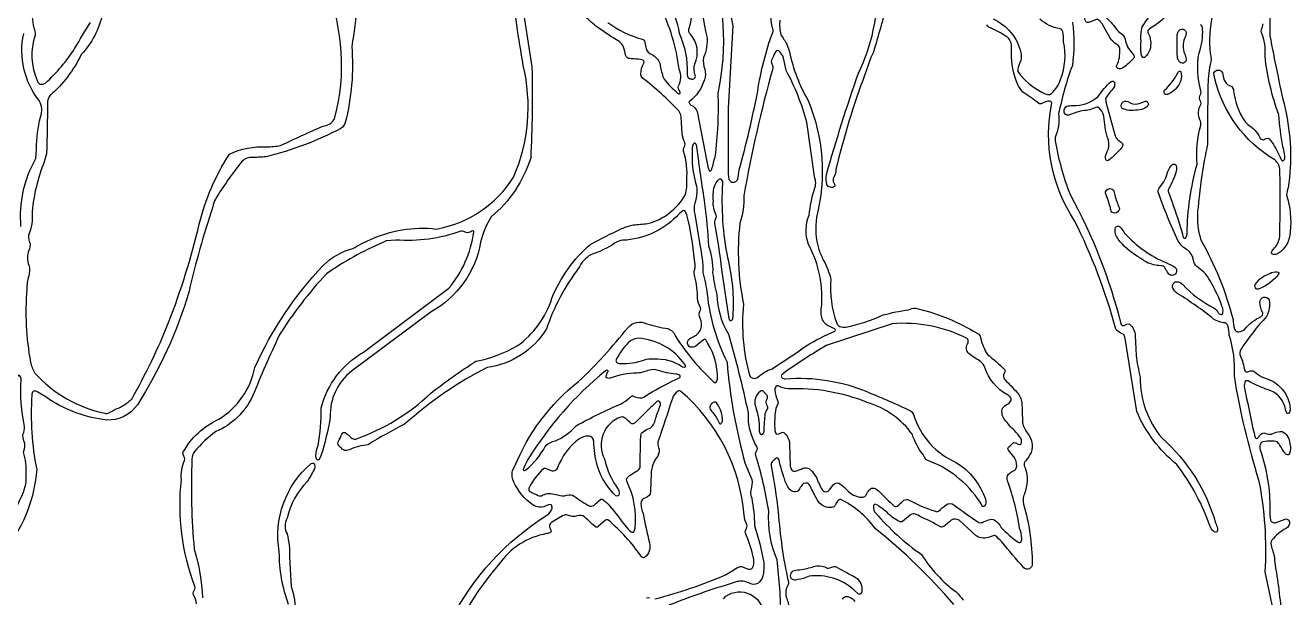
# Model space of a CAD drawing. Header units: metres. Extents: x 4.5 to 22.5, y 0.1 to 24.7.
# Drawn here: x 14.96 to 22.55, y 7.44 to 10.88 of the extents above; entities that cross this region are included whole.
import ezdxf

# ---------------------------------------------------------------- set-up
doc = ezdxf.new("R2010")
doc.units = ezdxf.units.M

msp = doc.modelspace()

# ---------------------------------------------------------------- linework, layer by layer
at = {"layer": 'Layer 1', "color": 0}
for points in [[(18.99938, 11.65705, -0.0283), (19.20515, 10.87282), (19.1764, 10.38002), (19.17674, 9.98649), (19.18089, 9.95206, 0.2853), (19.20732, 9.93561, 0.2854), (19.23379, 9.95203, 0.0429), (19.24243, 10.00954, 0.0208), (19.35352, 10.48134, -0.0494), (19.44352, 10.83436, 0.2604), (19.44352, 10.85382, -0.0948), (19.44355, 11.26743, 0.1991)], [(16.94869, 11.24605, -0.06), (16.91874, 10.75049, -0.0835), (16.88038, 10.29385, -0.1457), (16.85448, 10.25787, -0.0586), (16.40552, 10.08809, -0.022), (16.31629, 10.0845, 0.2298), (16.25501, 10.05298, 0.0306), (16.10177, 9.83496, 0.1002), (16.08587, 9.78899, 0.0222), (15.94344, 9.28173, -0.0723), (15.63344, 8.60173, -0.264), (15.44837, 8.50991, -0.1137), (15.10828, 8.63195, 0.0316), (15.02506, 8.68247, 0.2912), (15.00903, 8.68186, 0.1629), (15.00123, 8.65868, 0.068), (15.02979, 8.21383, -0.145), (14.85178, 7.74371, 0.0573)], [(19.02017, 11.07187, 0.0813), (19.04876, 10.80977, -0.14), (19.02837, 10.68317, 0.1217), (19.03573, 10.61353, -0.168), (19.03378, 10.5502, -0.1587), (18.94304, 10.41807, 0.3551), (18.94205, 10.41098, 0.1258), (18.95514, 10.39818, -0.1963), (18.98963, 10.35972, -0.0087), (19.05395, 10.02844), (19.06175, 10.00539, 0.48), (19.07453, 10.00536), (19.07951, 10.01415, -0.0235), (19.09894, 10.08865, 0.041), (19.11673, 10.47063, 0.1415), (19.06095, 11.28549, 0.0106)], [(18.65396, 11.15608, -0.2439), (18.8825, 10.82861), (18.8825, 10.82861, -0.1174), (18.93036, 10.58538, 0.1702), (18.93939, 10.56085), (18.9492, 10.5563, 0.171), (18.96983, 10.55571, 0.4295), (18.97853, 10.57641, -0.1521), (18.97723, 10.64577, 0.2926), (18.95019, 10.82347, -0.2433), (18.94023, 10.85382, 0.2227), (18.91709, 11.11067, -0.1329)], [(15.42412, 10.94521, -0.1396), (15.29697, 10.70164, -0.1027), (15.10973, 10.45575, 0.1408), (15.09426, 10.40934, -0.0069), (15.08897, 10.10526), (15.07499, 10.05737, 0.069), (15.00182, 9.75932, -0.1256), (14.98023, 9.61632, 0.1178), (14.99028, 9.56859, -0.1284), (14.98317, 9.52719, 0.1962), (14.98295, 9.43784, -0.1368), (14.98218, 9.37235, 0.0754), (14.97104, 9.29498, 0.0654), (14.9926, 8.85684, 0.0725), (15.01896, 8.79038, 0.157), (15.43872, 8.55056, 0.197), (15.45806, 8.55065, -0.0111), (15.50691, 8.5762, 0.0929), (15.59944, 8.63573, 0.0329), (15.82111, 9.09469, 0.0343), (16.00475, 9.68448, -0.0841), (16.18546, 10.10436, -0.1185), (16.40694, 10.14854, 0.0495), (16.49251, 10.15578, -0.008), (16.74698, 10.27257), (16.77231, 10.27817, 0.2227), (16.81872, 10.32458, 0.1589), (16.77095, 11.09925, 0.0309)], [(15.98727, 7.40698, 0.1094), (15.9702, 7.46211, -0.1991), (15.97119, 7.47925), (15.97756, 7.49546, 0.1991), (15.97855, 7.5126, -0.1184), (15.89774, 8.15159, -0.1369), (15.91667, 8.26649, 0.1991), (15.91568, 8.28363), (15.90934, 8.29981, -0.2064), (15.90841, 8.31689, -0.1659), (16.12284, 8.51452, 0.2063), (16.33838, 8.82491, -0.0853), (16.748, 9.43624, -0.1363), (16.9249, 9.53777, -0.0332), (17.02696, 9.5904, -0.1385), (17.42624, 9.65518, 0.2105), (17.8894, 9.96545, 0.1633), (17.94744, 10.63605, -0.0136), (17.87725, 11.12273)], [(20.12882, 11.00498, -0.008), (20.04723, 10.71575, 0.0323), (19.99625, 10.58111, 0.0316), (19.82309, 10.013, -0.1109), (19.80645, 9.95667, 0.1873), (19.81369, 9.92397, -0.096), (19.81604, 9.91382, -0.2303), (19.81421, 9.90967, -0.45), (19.7687, 9.92112, -0.0886), (19.76617, 9.98135, -0.0164), (19.95751, 10.58891, 0.122), (20.0714, 11.12032)], [(17.93692, 11.02772), (18.00001, 10.62674, -0.0173), (17.99218, 10.07924, -0.1421), (17.75548, 9.72813, 0.08), (17.6914, 9.57564, -0.2275), (17.39608, 9.15941), (16.91803, 8.80214, 0.2434), (16.79063, 8.52735, -0.0349), (16.73429, 8.29526), (16.72334, 8.2728, -0.4715), (16.7105, 8.27286, -0.1733), (16.70345, 8.29538, -0.0727), (16.717, 8.35615, 0.05), (16.73599, 8.58199, -0.2039), (16.98912, 8.91667), (17.50213, 9.30085, 0.1389), (17.6519, 9.63643, 0.4591), (17.64435, 9.64463, -0.0167), (17.62176, 9.63417, -0.1804), (17.60633, 9.63417), (17.59049, 9.6407, 0.203), (17.57335, 9.64169, -0.1053), (17.18319, 9.58888), (17.1255, 9.58467), (17.10585, 9.57341, 0.0542), (16.76693, 9.38636, 0.0483), (16.4849, 9.0187, 0.0141), (16.32496, 8.65271, -0.1796), (16.10434, 8.4402, 0.0596), (15.97598, 8.32106, 0.1408), (15.96051, 8.27466, 0.0327), (15.97459, 7.73508, -0.0663), (16.02325, 7.44408, 0.0848)], [(21.81912, 10.94936, -0.0793), (21.70391, 10.85583, 0.3789), (21.69367, 10.83424, -0.1984), (21.70517, 10.7289, -0.1163), (21.67597, 10.68602, -0.3477), (21.66059, 10.68602, -0.1627), (21.6528, 10.70916, -0.0265), (21.65233, 10.78394, -0.0914), (21.65976, 10.86666, -0.2034), (21.87369, 11.03382, -0.2465)], [(22.43168, 11.01996, 0.0321), (22.42562, 10.81391, 0.0125), (22.51623, 10.37859, -0.0935), (22.53532, 9.90268, 0.0864), (22.52567, 9.8589, -0.1014), (22.5468, 9.63931, -0.2616), (22.47159, 9.50696, -0.1788), (22.44514, 9.50312, -0.3456), (22.43384, 9.51442, -0.1095), (22.44613, 9.5344, 0.1754), (22.48393, 9.60939, 0.0109), (22.48511, 10.00716, 0.2263), (22.45417, 10.06903, -0.2039), (22.09375, 10.56385), (22.08967, 10.59206, -0.3007), (22.11562, 10.60856, -0.3008), (22.14096, 10.5911, -0.0078), (22.14922, 10.55258, 0.2025), (22.18273, 10.51512), (22.19594, 10.50893, -0.1937), (22.20683, 10.48415, 0.1199), (22.27792, 10.29497), (22.29416, 10.28027, -0.1472), (22.36433, 10.20475, 0.3377), (22.38626, 10.19065, -0.0541), (22.40189, 10.19745, -0.2397), (22.41841, 10.19782), (22.43951, 10.17397, -0.0405), (22.4904, 10.0768), (22.49572, 10.06718, 0.472), (22.50856, 10.06724, 0.1734), (22.51561, 10.08976, 0.0629), (22.50206, 10.15052, -0.0213), (22.47812, 10.34048, -0.0587), (22.39588, 10.69134, 0.1261), (22.37426, 10.8343, -0.1991), (22.37525, 10.85144), (22.38162, 10.86765, 0.1991), (22.38261, 10.88479, -0.1519)], [(15.00844, 10.99026, 0.1154), (15.01318, 10.86168, -0.1124), (15.02038, 10.81812, 0.1814), (15.03257, 10.54485, 0.1831), (15.05033, 10.52462, 0.2052), (15.08504, 10.53102, 0.0608), (15.25959, 10.73901, -0.0182), (15.35194, 10.89417, 0.1327)], [(17.51432, 7.30866, -0.1379), (18.08966, 7.93864, 0.2073), (18.12032, 7.98087, 0.2245), (18.11525, 8.00132, 0.2764), (18.09922, 8.00197, -0.3641), (17.98701, 8.01521, -0.136), (17.88368, 8.15873, -0.1396), (17.88368, 8.20817), (17.89553, 8.22841, -0.1313), (18.27922, 8.74033, 0.0355), (18.57473, 9.06356, -0.3379), (18.68858, 9.08729, 0.0473), (18.81397, 9.05855, -0.2377), (18.86007, 9.0118, 0.06), (19.08997, 8.73692, 0.3456), (19.10534, 8.73696, 0.1629), (19.11311, 8.7601, 0.1386), (19.0547, 8.96896), (19.04356, 8.99132, 0.3436), (19.02806, 8.99135, -0.0105), (18.98305, 8.95305, -0.2308), (18.94929, 8.94749, -0.5405), (18.94165, 8.99346, -0.0747), (18.96566, 9.00825, 0.4428), (19.00817, 9.12018, -0.2695), (19.00943, 9.16609, 0.1991), (19.01042, 9.18323, -0.1019), (18.99322, 9.23845, 0.051), (18.97732, 9.36759, -0.1791), (18.97633, 9.41309, 0.1432), (18.97379, 9.46943, 0.0489), (18.9281, 9.74082, 0.1428), (18.91573, 9.76349, 0.3524), (18.90425, 9.76476, 0.0286), (18.86576, 9.72894, -0.1861), (18.54584, 9.58746, 0.1167), (18.49943, 9.57199, -0.067), (18.3535, 9.50136, 0.1373), (18.2794, 9.42077, 0.0779), (18.08663, 9.05666, -0.2287), (17.73051, 8.82497, 0.0656), (17.236, 8.48417, 0.0274), (17.01802, 8.36184, 0.0733), (16.90429, 8.33186), (16.88848, 8.32682, -0.2251), (16.86448, 8.33399, 0.0111), (16.84576, 8.35092, -0.3121), (16.83768, 8.37864, 0.0128), (16.85993, 8.42498, -0.4335), (16.88069, 8.43448, -0.014), (16.91373, 8.40546, 0.2635), (16.94318, 8.3959, 0.1058), (17.39131, 8.66917, -0.0243), (17.66266, 8.86188, 0.0802), (17.91066, 8.9542, 0.1677), (18.11936, 9.24049, -0.1188), (18.3522, 9.56453, -0.0088), (18.53782, 9.65735, -0.0478), (18.60771, 9.68027, 0.007), (18.69322, 9.68757, 0.2041), (18.92055, 9.86243, 0.0915), (18.92804, 9.94766, 0.1017), (18.90926, 10.12274, -0.1991), (18.91025, 10.13988), (18.91662, 10.15609, 0.1991), (18.91761, 10.17323, -0.1019), (18.90041, 10.22845, 0.0121), (18.89518, 10.31536, 0.1667), (18.88089, 10.36294, 0.0388), (18.66309, 10.56007, -0.2067), (18.6526, 10.58467, -0.1189), (18.67008, 10.64871), (18.67249, 10.65771, 0.3248), (18.66055, 10.66975, 0.0327), (18.61111, 10.67485, -0.0469), (18.57817, 10.67844, -0.2323), (18.56205, 10.69443, 0.0132), (18.54927, 10.7457, 0.1598), (18.52282, 10.77858, -0.017), (18.39384, 10.86567, -0.0803), (18.32207, 10.92916, -0.2428)], [(18.45547, 10.8942, 0.101), (18.66089, 10.79328, -0.2861), (18.6759, 10.77676), (18.6785, 10.76383, -0.0187), (18.68428, 10.73815, 0.2395), (18.71841, 10.70065, -0.2038), (18.76589, 10.6501), (18.771, 10.62427, 0.0543), (18.79247, 10.55296, 0.0409), (18.87328, 10.4693), (18.88151, 10.46602, 0.4617), (18.88961, 10.47348, -0.0236), (18.87931, 10.49643, -0.2039), (18.87832, 10.51354, 0.2492), (18.88176, 10.61294, 0.0879), (18.76778, 10.99233)], [(22.08116, 10.94026, 0.0843), (22.06686, 10.70706, -0.1605), (22.06686, 10.64079, 0.0554), (22.05381, 10.50355, 0.0091), (22.0514, 10.16565, 0.0304), (21.99181, 9.76127, 0.0871), (22.00944, 9.59337, -0.0659), (22.20413, 9.11238, 0.0431), (22.21277, 9.05484, 0.3101), (22.2395, 9.03841, 0.1713), (22.27445, 9.05521, -0.1022), (22.37234, 9.13076, 0.3783), (22.38258, 9.15226, -0.1178), (22.36501, 9.2163, -0.3552), (22.38703, 9.24573, -0.3552), (22.42033, 9.23019, -0.1785), (22.40548, 9.13067, 0.0449), (22.2511, 8.93372, 0.2334), (22.24841, 8.8935, -0.0461), (22.27424, 8.80759, 0.4387), (22.29364, 8.79914), (22.3091, 8.80527, -0.2553), (22.33717, 8.79639, 0.084), (22.38713, 8.76421, -0.3327), (22.54711, 8.57438, -0.1614), (22.5395, 8.55133, -0.2841), (22.53037, 8.54877, -0.2838), (22.524, 8.55575, -0.0276), (22.5184, 8.57512, 0.2437), (22.43171, 8.68532, -0.0473), (22.29537, 8.74435, 0.4418), (22.27433, 8.73485, 0.1001), (22.27192, 8.70014, -0.0071), (22.32312, 8.45793, -0.0198), (22.33611, 8.4054, 0.3768), (22.34592, 8.39986, 0.2222), (22.36003, 8.41041, -0.4488), (22.40152, 8.42987, 0.1761), (22.43508, 8.42563), (22.45235, 8.43247, -0.1153), (22.49832, 8.44129, -0.277), (22.54469, 8.36908, -0.0961), (22.54711, 8.32688, -0.1649), (22.5394, 8.30383, -0.2868), (22.53028, 8.30173, -0.1293), (22.5141, 8.31252, -0.0256), (22.48498, 8.35791, 0.1334), (22.4663, 8.3795, 0.0768), (22.43329, 8.3826, 0.0755), (22.38348, 8.38003, 0.2385), (22.36758, 8.36404, 0.1476), (22.36724, 8.3314, -0.0855), (22.425, 7.97094, 0.0892), (22.42933, 7.91018, 0.3681), (22.45723, 7.89369), (22.5162, 7.91634, -0.2274), (22.53801, 7.9099), (22.54247, 7.90013, -0.3347), (22.5218, 7.86016, 0.0949), (22.43675, 7.789, 0.1802), (22.43106, 7.77013, 0.0856), (22.44047, 7.73081, -0.0957), (22.4538, 7.65532, -0.0245), (22.49526, 7.32574, -0.0653)], [(19.48661, 10.90679, 0.0896), (19.49243, 10.81979, -0.0143), (19.5286, 10.76315), (19.54444, 10.71711, 0.0809), (19.65587, 10.42636, -0.1635), (19.70599, 9.72671, 0.1045), (19.72007, 9.53149, 0.0228), (19.74875, 9.46736, -0.0679), (19.79147, 9.3554, 0.1094), (19.82789, 9.09079, 0.191), (19.8466, 9.07025, 0.1204), (19.88172, 9.067, 0.064), (20.1067, 9.14035, -0.0268), (20.25708, 9.17119, -0.0861), (20.3008, 9.18091, -0.0752), (20.64857, 9.04268), (20.67966, 9.02427, -0.1273), (20.6912, 8.9985, 0.0741), (20.73108, 8.90281, -0.0421), (20.83509, 8.81133, -0.2391), (20.83462, 8.79472), (20.8285, 8.77875, 0.2744), (20.83762, 8.75091, -0.0165), (20.90711, 8.67663, -0.1832), (20.93703, 8.61376, -0.0103), (20.94145, 8.49444, 0.0937), (20.97072, 8.43101, -0.2562), (20.99333, 8.31549, -0.0656), (20.96113, 8.26593, 0.2434), (20.95117, 8.23558, -0.1631), (20.96688, 8.12492, -0.0542), (20.94816, 8.05265, 0.1224), (20.94816, 8.00488, -0.067), (21.00026, 7.64632, -0.3079), (20.98259, 7.61781, -0.3079), (20.94959, 7.62376, -0.0095), (20.81711, 7.77966, 0.0334), (20.77875, 7.8157, 0.183), (20.77151, 7.81712, 0.0525), (20.74735, 7.81028, -0.2542), (20.6641, 7.81511), (20.56098, 7.9087, 0.3235), (20.51445, 7.90885, 0.0117), (20.46934, 7.87055, -0.2411), (20.45066, 7.87006, 0.0085), (20.32456, 7.93397, 0.1088), (20.29161, 7.94725, 0.2292), (20.26711, 7.93967), (20.22184, 7.90149, -0.2991), (20.20319, 7.90099, -0.0928), (20.1277, 7.95848, 0.0115), (20.06787, 8.00185), (20.05887, 8.00439, 0.3426), (20.04748, 7.993, 0.2413), (20.06218, 7.95127, 0.0617), (20.33579, 7.70315, 0.0941), (20.54458, 7.47882, -0.0293), (20.58746, 7.42889, -0.1606)], [(21.24238, 10.89621, -0.0588), (21.24062, 10.63612, 0.0369), (21.15842, 10.34713, -0.1256), (21.13679, 10.20414), (21.13679, 10.18468, 0.0474), (21.22651, 9.86231, -0.0648), (21.53174, 9.08602, 0.4387), (21.55114, 9.07758), (21.56657, 9.0837, -0.2439), (21.58309, 9.08407, -0.2128), (21.61771, 9.01592), (21.6226, 8.89715, 0.0334), (21.64782, 8.76768, 0.1789), (21.77732, 8.40218, -0.1412), (22.0996, 7.89332, -0.026), (22.11135, 7.86022), (22.11064, 7.84797, -0.3456), (22.09935, 7.83667), (22.0909, 7.83977, -0.0998), (22.07036, 7.86282, 0.0793), (21.86636, 8.24372, -0.1218), (21.6269, 8.56114), (21.55708, 8.99906, 0.1966), (21.54625, 9.02393, -0.12), (21.50164, 9.05471, 0.0497), (21.25435, 9.70453, -0.198), (21.11656, 10.41018, 0.3405), (21.10523, 10.42166), (21.09289, 10.42119, 0.0538), (21.05765, 10.40798, -0.2301), (21.03903, 10.40746, 0.0464), (20.94263, 10.47561), (20.9167, 10.51156, -0.1271), (20.87636, 10.74966, 0.2675), (20.84421, 10.81033, 0.029), (20.7489, 10.86134, -0.1827), (20.72866, 10.8791, -0.2979)], [(20.76604, 10.91533, -0.2343), (20.9314, 10.71318, -0.126), (20.93152, 10.66616), (20.92413, 10.64766, 0.1157), (20.91404, 10.60045), (20.92988, 10.57684, 0.1127), (21.07819, 10.46546, 0.1688), (21.10613, 10.46249), (21.11749, 10.46952, 0.1134), (21.17014, 10.55203, 0.1498), (21.18719, 10.77815, 0.0893), (21.18283, 10.83894, 0.2344), (21.16683, 10.85515, -0.1315), (21.04546, 10.91298)], [(22.5097, 7.07156), (22.39756, 7.59929, 0.0631), (22.35959, 8.14914, -0.0347), (22.21193, 8.77492, 0.0944), (22.18149, 9.01796, 0.0435), (22.17286, 9.0755, 0.2337), (22.15683, 9.09172, -0.0989), (22.08722, 9.11548, 0.0325), (21.87276, 9.26716, -0.1694), (21.84316, 9.30088, -0.4156), (21.85742, 9.33755), (21.86825, 9.33943, -0.1713), (21.9032, 9.32263, 0.0979), (22.09189, 9.18147, -0.1046), (22.11547, 9.15353, 0.1966), (22.1323, 9.14214, 0.3847), (22.14214, 9.1479, 0.141), (22.14214, 9.18017, 0.0479), (22.09994, 9.28173, 0.0716), (22.02958, 9.39695), (21.9954, 9.42436, -0.1526), (21.96916, 9.45746), (21.96474, 9.47593, 0.1801), (21.93405, 9.52766, -0.1546), (21.87477, 9.58254, -0.0251), (21.75566, 9.87536, -0.2503), (21.7655, 9.90559, 0.1131), (21.81346, 10.00075, -0.1523), (21.8434, 10.04308, -0.4946), (21.8637, 10.03432, -0.1413), (21.8637, 10.00205, -0.0585), (21.81751, 9.89464, 0.197), (21.81742, 9.8753, -0.0105), (21.88987, 9.66437, -0.0216), (21.90299, 9.61196), (21.90797, 9.60317, 0.48), (21.92075, 9.60321, 0.159), (21.92845, 9.62635, -0.0631), (21.98807, 10.04335, -0.0876), (22.01133, 10.27749, 0.1498), (22.00527, 10.30954, -0.2438), (22.01136, 10.40118, 0.2002), (22.01037, 10.41832, -0.305), (22.01037, 10.46546, 0.2002), (22.01136, 10.4826, -0.1147), (22.00026, 10.71179, 0.1114), (22.02111, 10.85531, 0.1987), (22.00997, 10.88049, 0.0205)], [(14.93577, 9.67065, -0.1494), (15.02434, 10.07708), (15.02858, 10.13471, -0.0616), (15.0529, 10.32643, 0.2336), (15.04433, 10.42475, -0.2213), (14.95192, 10.82654, 0.1432)], [(19.49432, 7.32574, 0.0234), (19.46954, 7.67221, -0.1178), (19.42025, 7.96324, 0.0361), (19.34238, 8.29743, -0.1991), (19.34337, 8.31457), (19.34972, 8.33075, 0.2064), (19.35064, 8.34782, -0.1555), (19.29817, 8.55272, 0.0161), (19.1808, 9.02316, -0.1362), (19.11094, 9.26268, -0.0322), (19.08557, 9.392, 0.0922), (19.06119, 9.55324, 0.0183), (19.03719, 9.80767, -0.0059), (18.98939, 10.14368, 0.159), (18.98168, 10.16683, 0.4821), (18.96894, 10.16683, 0.1591), (18.96123, 10.14368, 0.0917), (18.98688, 9.91258, -0.0987), (18.97745, 9.80981, 0.1598), (18.97751, 9.7436), (19.00625, 9.56017, -0.0523), (19.02534, 9.39364, -0.0319), (19.05067, 9.26429, 0.091), (19.16997, 8.85764, 0.0477), (19.27745, 8.25359), (19.31228, 8.16802, -0.1992), (19.31556, 8.10605, 0.1648), (19.31776, 8.04201, -0.0416), (19.33474, 7.87773, -0.0281), (19.38997, 7.65615, -0.0662), (19.38495, 7.57337, -0.1732), (19.35402, 7.53049, -0.2671), (19.29988, 7.5329, 0.1748), (19.22983, 7.54091), (19.20672, 7.53278, 0.0247), (18.8213, 7.39882, -0.0362)], [(18.73759, 7.43678, 0.0378), (19.16004, 7.58082, -0.0216), (19.2441, 7.63063, -0.1994), (19.26325, 7.62958), (19.28602, 7.61925), (19.29904, 7.61504, 0.3597), (19.32658, 7.63171, 0.1276), (19.32732, 7.68886, 0.0343), (19.28051, 7.83336, -0.1994), (19.2815, 7.8505), (19.28787, 7.86671, 0.1991), (19.28886, 7.88385, -0.1019), (19.27166, 7.93908, 0.2006), (18.89159, 8.68195, 0.3349), (18.8735, 8.68186, 0.1388), (18.84175, 8.63994, -0.0096), (18.7546, 8.37879, 0.1311), (18.75974, 8.34606, -0.2106), (18.75405, 8.29402, 0.1676), (18.71472, 8.18188, 0.0065), (18.7108, 8.07941, -0.3344), (18.6814, 8.04423, 0.3436), (18.65263, 8.00968, 0.0749), (18.66612, 7.94892, 0.0107), (18.70399, 7.77424, -0.3028), (18.67503, 7.68508, -0.4262), (18.65415, 7.69455, 0.0637), (18.45847, 7.90851, 0.328), (18.44034, 7.90854), (18.39653, 7.87055, -0.3283), (18.3784, 7.87061, -0.0275), (18.34109, 7.90502, -0.0082), (18.31498, 7.92989, 0.268), (18.27179, 7.93484, -0.159), (18.2123, 7.93917, 0.1785), (18.19225, 7.94001, 0.0316), (18.11444, 7.89317, 0.319), (18.106, 7.86659), (18.11212, 7.85115, -0.2805), (18.11249, 7.8368, -0.1567), (18.08938, 7.82897, 0.201), (17.79972, 7.64202, 0.1052), (17.4268, 6.96306, -0.0791)], [(20.53072, 7.40309, 0.047), (20.05868, 7.85917, 0.1262), (19.85131, 8.03273, 0.2471), (19.84196, 8.03186, 0.1564), (19.82507, 8.01042, -0.0697), (19.81579, 7.99473, -0.211), (19.79157, 7.98456, -0.3178), (19.70924, 8.03566, -0.0259), (19.66961, 8.11146, 0.1828), (19.65185, 8.13166, 0.3535), (19.61333, 8.1114, -0.0295), (19.59545, 8.08464, -0.1403), (19.58995, 8.08049, -0.3528), (19.53355, 8.11025, -0.0718), (19.50935, 8.1755, -0.0406), (19.4817, 8.27088), (19.47662, 8.27967, 0.3888), (19.46146, 8.28007), (19.45249, 8.2706, 0.017), (19.43699, 8.25418, 0.2461), (19.43523, 8.23558, -0.0127), (19.47724, 7.95835, 0.0371), (19.53633, 7.54351, -0.1873), (19.53633, 7.52405, 0.1991), (19.52501, 7.44794, -0.0509), (19.54403, 7.37543, -0.0074)], [(16.54007, 7.4038, -0.0869), (16.4849, 7.71945, -0.2687), (16.67675, 8.24882), (16.68529, 8.25179, -0.3456), (16.69658, 8.2405, -0.1626), (16.6933, 8.21349, -0.0354), (16.65135, 8.14048, 0.1388), (16.5328, 7.92048, 0.2836), (16.53202, 7.8269, -0.0624), (16.5465, 7.68824), (16.55526, 7.51137, -0.1065), (16.57722, 7.34814, -0.0705)], [(18.68775, 7.44448, -0.239), (18.70436, 7.44402, 0.1819)], [(19.14779, 7.43863), (19.16326, 7.45407, -0.2688), (19.30814, 7.46516, -0.2688), (19.38981, 7.34498, 0.051)], [(19.86309, 7.43603, -0.4146), (19.89979, 7.45033, -0.1285), (19.9366, 7.42273, -0.174)]]:
    msp.add_lwpolyline(points, format="xyb", dxfattribs=at)
for points in [[(21.43212, 10.93408, -0.0593), (21.50464, 10.8532, 0.1252), (21.53273, 10.82793, -0.179), (21.55748, 10.79294, 0.1465), (21.59918, 10.70993), (21.60849, 10.69849, -0.3286), (21.60849, 10.68029, -0.0732), (21.54346, 10.62071, -0.1788), (21.51701, 10.61687, -0.3433), (21.50563, 10.62829), (21.50804, 10.63735, 0.1118), (21.52601, 10.73165, 0.1964), (21.51506, 10.75683, -0.0857), (21.47324, 10.79031), (21.41857, 10.8855, 0.111), (21.39744, 10.90936, 0.2787), (21.37891, 10.90889), (21.35617, 10.89862, -0.1126), (21.33188, 10.89395, -0.2252), (21.32044, 10.89983, -0.2115), (21.31725, 10.93203, -0.2653), (21.3317, 10.94787, -0.1078), (21.36666, 10.95053, -0.1554), (21.43212, 10.93408)], [(21.86979, 10.81964), (21.87514, 10.83904, -0.3599), (21.90431, 10.85284, -0.3599), (21.92335, 10.82678, -0.0202), (21.91354, 10.79776, 0.2001), (21.91286, 10.70699, -0.0655), (21.92372, 10.67278, -0.3437), (21.90611, 10.64952, -0.3436), (21.87926, 10.6609, -0.134), (21.86998, 10.69898, -0.0151), (21.86979, 10.81964)], [(19.26844, 9.20362, 0.0913), (19.30455, 8.77631, 0.4811), (19.35448, 8.76755, -0.0843), (19.4395, 8.8178, 0.0161), (19.64353, 8.95383, -0.0318), (19.81594, 9.04274, 0.4757), (19.81594, 9.05666, -0.0254), (19.76443, 9.08247, -0.2103), (19.73489, 9.14412), (19.73507, 9.17528, 0.1521), (19.65819, 9.56234, -0.1893), (19.6629, 9.73884, -0.0521), (19.69352, 9.89331, 0.2114), (19.69352, 9.96954), (19.64876, 10.29549, 0.0547), (19.52526, 10.60512), (19.5088, 10.68082, 0.1504), (19.47941, 10.7237, 0.439), (19.45868, 10.71436, -0.0147), (19.43631, 10.66811, 0.2168), (19.43619, 10.65097), (19.44256, 10.63488, -0.1994), (19.44355, 10.61774, 0.0237), (19.26977, 9.85352, -0.1007), (19.24682, 9.69085, 0.0775), (19.26844, 9.20362)], [(21.89597, 10.5718, -0.2659), (21.81138, 10.46166, -0.3253), (21.79328, 10.46832, -0.3252), (21.79403, 10.48759, 0.088), (21.87552, 10.59614, -0.557), (21.8917, 10.59837), (21.89597, 10.5718)], [(21.3953, 10.45049, -0.0496), (21.47271, 10.54002, -0.5186), (21.49319, 10.53118, -0.1882), (21.48997, 10.50367, 0.0427), (21.43998, 10.43802), (21.44403, 10.40919), (21.49786, 10.21469, 0.1952), (21.53245, 10.17614, -0.4763), (21.537, 10.1431, -0.009), (21.49746, 10.1026, -0.0296), (21.4595, 10.06718, -0.3471), (21.44412, 10.06718, -0.2592), (21.43998, 10.09189), (21.45019, 10.12082, 0.1802), (21.45746, 10.18737, -0.0678), (21.43135, 10.31437, 0.1781), (21.40743, 10.37454, 0.1973), (21.38834, 10.38657), (21.38683, 10.38633), (21.36601, 10.37797, -0.0885), (21.32254, 10.36677, 0.0837), (21.23557, 10.3428), (21.21983, 10.33775, -0.2274), (21.19792, 10.34419, -0.4731), (21.20798, 10.391, -0.0729), (21.24232, 10.39527, 0.2088), (21.3953, 10.45049)], [(21.54012, 10.37785, -0.3551), (21.5392, 10.41188, -0.355), (21.5723, 10.41977), (21.58684, 10.41157, 0.2002), (21.64667, 10.40965), (21.67331, 10.42061, -0.3622), (21.69365, 10.41449, -0.3622), (21.69128, 10.39338, -0.1168), (21.66774, 10.37537, -0.0886), (21.5697, 10.36705), (21.54012, 10.37785)], [(19.08563, 9.82469, 0.153), (19.10324, 9.7401, -0.1991), (19.10225, 9.72296), (19.09587, 9.70675, 0.1991), (19.09488, 9.68961, -0.0129), (19.13693, 9.41241), (19.1778, 9.13135), (19.1855, 9.10821, 0.4821), (19.19825, 9.10821, 0.159), (19.20595, 9.13135, 0.078), (19.17498, 9.4814, -0.0646), (19.14466, 9.92901, 0.1757), (19.13693, 9.95218, 0.353), (19.12146, 9.95218, 0.1677), (19.0916, 9.90729, 0.0972), (19.08563, 9.82469)], [(21.51809, 9.79295, -0.3678), (21.51358, 9.75753, -0.3677), (21.47791, 9.75628, -0.1184), (21.46832, 9.78416, 0.0324), (21.43862, 9.87023, -0.2686), (21.45242, 9.89369, -0.2686), (21.47964, 9.8934, -0.1821), (21.49304, 9.86692, 0.0465), (21.51809, 9.79295)], [(21.5538, 9.63006, 0.1108), (21.80458, 9.45282, -0.056), (21.85522, 9.42658, -0.4235), (21.85944, 9.38718, -0.4235), (21.81992, 9.3842, -0.0303), (21.80195, 9.4109), (21.79579, 9.42408, 0.1936), (21.77101, 9.435, -0.0933), (21.68575, 9.45557, 0.0058), (21.62996, 9.49233, -0.0976), (21.51611, 9.5938, -0.2444), (21.50006, 9.66471, -0.3235), (21.51191, 9.67238, -0.201), (21.53127, 9.66307, -0.0355), (21.5538, 9.63006)], [(22.42524, 9.38881, -0.1445), (22.46747, 9.39917, -0.3393), (22.47951, 9.39023), (22.47654, 9.38346, -0.1391), (22.36117, 9.29717, -0.3319), (22.34242, 9.29711, -0.3072), (22.33735, 9.32229), (22.35619, 9.34745, -0.1093), (22.42524, 9.38881)], [(20.15954, 9.08751), (19.76443, 8.95667, 0.0148), (19.52167, 8.80146), (19.49785, 8.78036, 0.3456), (19.49788, 8.76499, 0.1627), (19.52102, 8.75719, -0.12), (20.01172, 8.67845, -0.0156), (20.26974, 8.56522, -0.1464), (20.28833, 8.54316, 0.2215), (20.54635, 8.25402, -0.1729), (20.71901, 8.03548, -0.141), (20.71901, 8.00321), (20.71418, 7.99442, -0.472), (20.70134, 7.99436, 0.1661), (20.38773, 8.26191), (20.36199, 8.27348), (20.34358, 8.30457, -0.0931), (20.28162, 8.42241, 0.17), (20.01026, 8.61512, 0.1081), (19.53531, 8.6964, -0.1075), (19.48015, 8.71354, 0.2781), (19.46403, 8.71279, 0.1757), (19.45685, 8.69033, 0.1037), (19.47328, 8.627, -0.1814), (19.47446, 8.60683, 0.1119), (19.45812, 8.55046, 0.0377), (19.45623, 8.45072, 0.1599), (19.46397, 8.42752, 0.2805), (19.47832, 8.42789), (19.49376, 8.43402, -0.2438), (19.51028, 8.43439, -0.2127), (19.5449, 8.36623), (19.54911, 8.23413, 0.1727), (19.5582, 8.20966, 0.2312), (19.58005, 8.20307, 0.0252), (19.62444, 8.2207, -0.2533), (19.66345, 8.2177, -0.1285), (19.71682, 8.13825, -0.0167), (19.73507, 8.10079, 0.1831), (19.75283, 8.08055, 0.3535), (19.79135, 8.10082, -0.0757), (19.81328, 8.12786, -0.3287), (19.84945, 8.12526, -0.0422), (19.88967, 8.09015, 0.199), (19.97719, 8.04643, 0.211), (20.00141, 8.05661), (20.00763, 8.06982, -0.076), (20.02969, 8.09689, -0.1949), (20.0429, 8.10172, -0.2105), (20.07789, 8.08513, 0.012), (20.17278, 7.99436, 0.3285), (20.19091, 7.9943, 0.0106), (20.22404, 8.02332, -0.2674), (20.2534, 8.03279, 0.0459), (20.41963, 7.96278, 0.2305), (20.43841, 7.96336, -0.0116), (20.48351, 8.00166, -0.3228), (20.53011, 8.00154, 0.0133), (20.68071, 7.89468, 0.1515), (20.70837, 7.8987), (20.73819, 7.91133, -0.2525), (20.7772, 7.90836, -0.0967), (20.8126, 7.86817, 0.0558), (20.91518, 7.77777, 0.3372), (20.93065, 7.77786, 0.1769), (20.9378, 7.80038, 0.0734), (20.92422, 7.86112, 0.0481), (20.85133, 8.14577, -0.2594), (20.85699, 8.18485, -0.0316), (20.88332, 8.20294), (20.89653, 8.20922, 0.211), (20.90671, 8.23345, 0.1735), (20.89016, 8.28845, 0.0336), (20.85718, 8.3296, -0.3836), (20.85708, 8.34656), (20.86813, 8.35577, -0.0258), (20.8844, 8.37155, -0.3077), (20.90095, 8.3722), (20.91636, 8.36602, 0.2786), (20.93062, 8.36555, 0.3257), (20.93118, 8.40036, 0.0569), (20.89263, 8.44648, -0.0257), (20.83549, 8.51099, -0.238), (20.8212, 8.58063, -0.1053), (20.85229, 8.60485, 0.138), (20.8715, 8.62512, 0.3336), (20.86856, 8.64906, 0.0404), (20.85114, 8.66144, -0.1978), (20.71548, 8.82538, 0.1279), (20.68956, 8.86129, -0.0266), (20.62143, 8.90714, -0.3907), (20.61274, 8.9666, 0.1373), (20.61627, 8.98903, 0.253), (20.60887, 8.99955, 0.1344), (20.15954, 9.08751)], [(18.63716, 8.99986, 0.198), (18.57532, 8.97013, 0.0782), (18.50574, 8.87283, 0.3158), (18.50596, 8.85715, 0.1759), (18.52916, 8.84941, 0.1065), (18.67447, 8.87101, -0.0806), (18.72923, 8.87658, -0.1591), (18.90366, 8.82906), (18.91235, 8.82624, 0.4911), (18.92024, 8.83413), (18.91696, 8.84239, 0.2309), (18.63716, 8.99986)], [(18.26539, 8.47572, -0.0232), (18.53498, 8.60745, 0.0512), (18.58352, 8.64164, -0.0419), (18.59923, 8.65302, -0.1643), (18.60415, 8.65411, 0.1121), (18.66074, 8.64284, 0.0615), (18.69703, 8.66447, -0.0279), (18.88596, 8.7648, 0.4728), (18.88587, 8.77764, 0.156), (18.86282, 8.78543, -0.0696), (18.75169, 8.80935, 0.1225), (18.70393, 8.80935, -0.0531), (18.63141, 8.79032, 0.101), (18.46645, 8.75991, -0.2174), (18.44585, 8.76502, -0.2871), (18.44631, 8.77925, -0.0202), (18.45649, 8.80155, 0.464), (18.44838, 8.80901), (18.44015, 8.80573, 0.0822), (17.97587, 8.27289, -0.013), (17.95029, 8.22417), (17.94747, 8.21547, 0.4911), (17.95536, 8.20758), (17.96359, 8.21086, 0.0926), (18.07973, 8.352, -0.196), (18.14018, 8.38436, 0.1072), (18.26539, 8.47572)], [(14.81787, 8.39636, -0.0132), (14.77496, 8.00615, -0.0319), (14.74052, 7.9478, 0.2052), (14.74102, 7.79101, -0.2604), (14.74102, 7.77155, 0.1052), (14.69189, 7.55353, 0.1593), (14.69956, 7.53039, 0.4821), (14.71231, 7.53039, 0.1587), (14.72001, 7.55353, -0.1495), (14.75918, 7.71255, 0.0305), (14.95118, 8.07743), (14.96522, 8.12526, 0.0443), (14.96309, 8.26881), (14.95013, 8.31661), (14.95019, 8.31766), (14.95934, 8.34507, 0.1181), (14.95344, 8.38455, -0.118), (14.9475, 8.42393, 0.1183), (14.95758, 8.47164, -0.0753), (14.93657, 8.7515, 0.159), (14.92887, 8.77464, 0.4821), (14.91613, 8.77464, 0.156), (14.90833, 8.75159, -0.0339), (14.81787, 8.39636)], [(19.39878, 8.54728, -0.0965), (19.40735, 8.56652, 0.2973), (19.41162, 8.593, -0.3051), (19.41156, 8.63997, 0.2615), (19.41091, 8.65655), (19.38625, 8.68226, 0.3291), (19.3685, 8.68183, 0.3069), (19.33945, 8.59266, -0.0919), (19.36283, 8.44887, 0.1754), (19.37057, 8.42566, 0.4793), (19.38443, 8.42566, 0.1754), (19.39216, 8.44887, -0.0171), (19.39878, 8.54728)], [(18.434, 8.27627, 0.0914), (18.51805, 8.09098, -0.1784), (18.52189, 8.06453, -0.3456), (18.5106, 8.05324), (18.50206, 8.05624, -0.1732), (18.37639, 8.30977, -0.0279), (18.37058, 8.38031, 0.1733), (18.36139, 8.40484, 0.1877), (18.3375, 8.41338, 0.1758), (18.28191, 8.39609, 0.1459), (18.15367, 8.22454, -0.4805), (18.11039, 8.20709), (18.08765, 8.21736, 0.2328), (18.06903, 8.21789, 0.1025), (17.98129, 8.10039, 0.3978), (17.99128, 8.07901, -0.0126), (18.03769, 8.05673, 0.2016), (18.05693, 8.05556, -0.2171), (18.13248, 8.06583), (18.15358, 8.06097, 0.1386), (18.20973, 8.05868, -0.2508), (18.25335, 8.05386, 0.0513), (18.34691, 7.99381, 0.2673), (18.37627, 8.00327, -0.0106), (18.4094, 8.03229, -0.3281), (18.42753, 8.03226, -0.0335), (18.46586, 7.99622, -0.009), (18.55803, 7.87711, 0.053), (18.59487, 7.83968, 0.3473), (18.61034, 7.83977, 0.1627), (18.61814, 7.86291, 0.1429), (18.56901, 8.14277), (18.56656, 8.15242, -0.1927), (18.57844, 8.17154, -0.04), (18.63778, 8.20891, 0.1984), (18.64892, 8.2341), (18.65056, 8.39327), (18.65409, 8.42733, -0.1408), (18.6591, 8.43364, -0.0279), (18.69307, 8.45515), (18.71083, 8.46362, 0.2071), (18.74229, 8.52395, 0.0152), (18.7701, 8.5995, 0.2207), (18.76494, 8.62007, 0.3437), (18.74956, 8.62007, 0.0294), (18.71114, 8.58419), (18.63744, 8.5113), (18.61316, 8.48936, -0.3285), (18.59503, 8.4893, -0.0106), (18.56189, 8.51832, 0.2674), (18.53253, 8.52779, 0.4545), (18.434, 8.27627)], [(19.11076, 8.60662, 0.4806), (19.08597, 8.61463, 0.0378), (19.06979, 8.59845, 0.3561), (19.07341, 8.56835, -0.0541), (19.11246, 8.51216), (19.12462, 8.48949, 0.4156), (19.13383, 8.48884, 0.1811), (19.14268, 8.5053, 0.1596), (19.11076, 8.60662)], [(19.92741, 7.5733, -0.3156), (19.97874, 7.49101, -0.1772), (19.97159, 7.46849, -0.3459), (19.95612, 7.46843), (19.93177, 7.49024, 0.2182), (19.66237, 7.57374), (19.64297, 7.56476, -0.0506), (19.58079, 7.55026, -0.2283), (19.55703, 7.55858, -0.2758), (19.5546, 7.59184, -0.2759), (19.58274, 7.60975, 0.0513), (19.67131, 7.62584, -0.0143), (19.70757, 7.63564, -0.1666), (19.76991, 7.6224, 0.1991), (19.78705, 7.62339), (19.80323, 7.62973, -0.2067), (19.82031, 7.63066, -0.0078), (19.92741, 7.5733)]]:
    msp.add_lwpolyline(points, format="xyb", close=True, dxfattribs=at)

doc.saveas('drawing.dxf')
